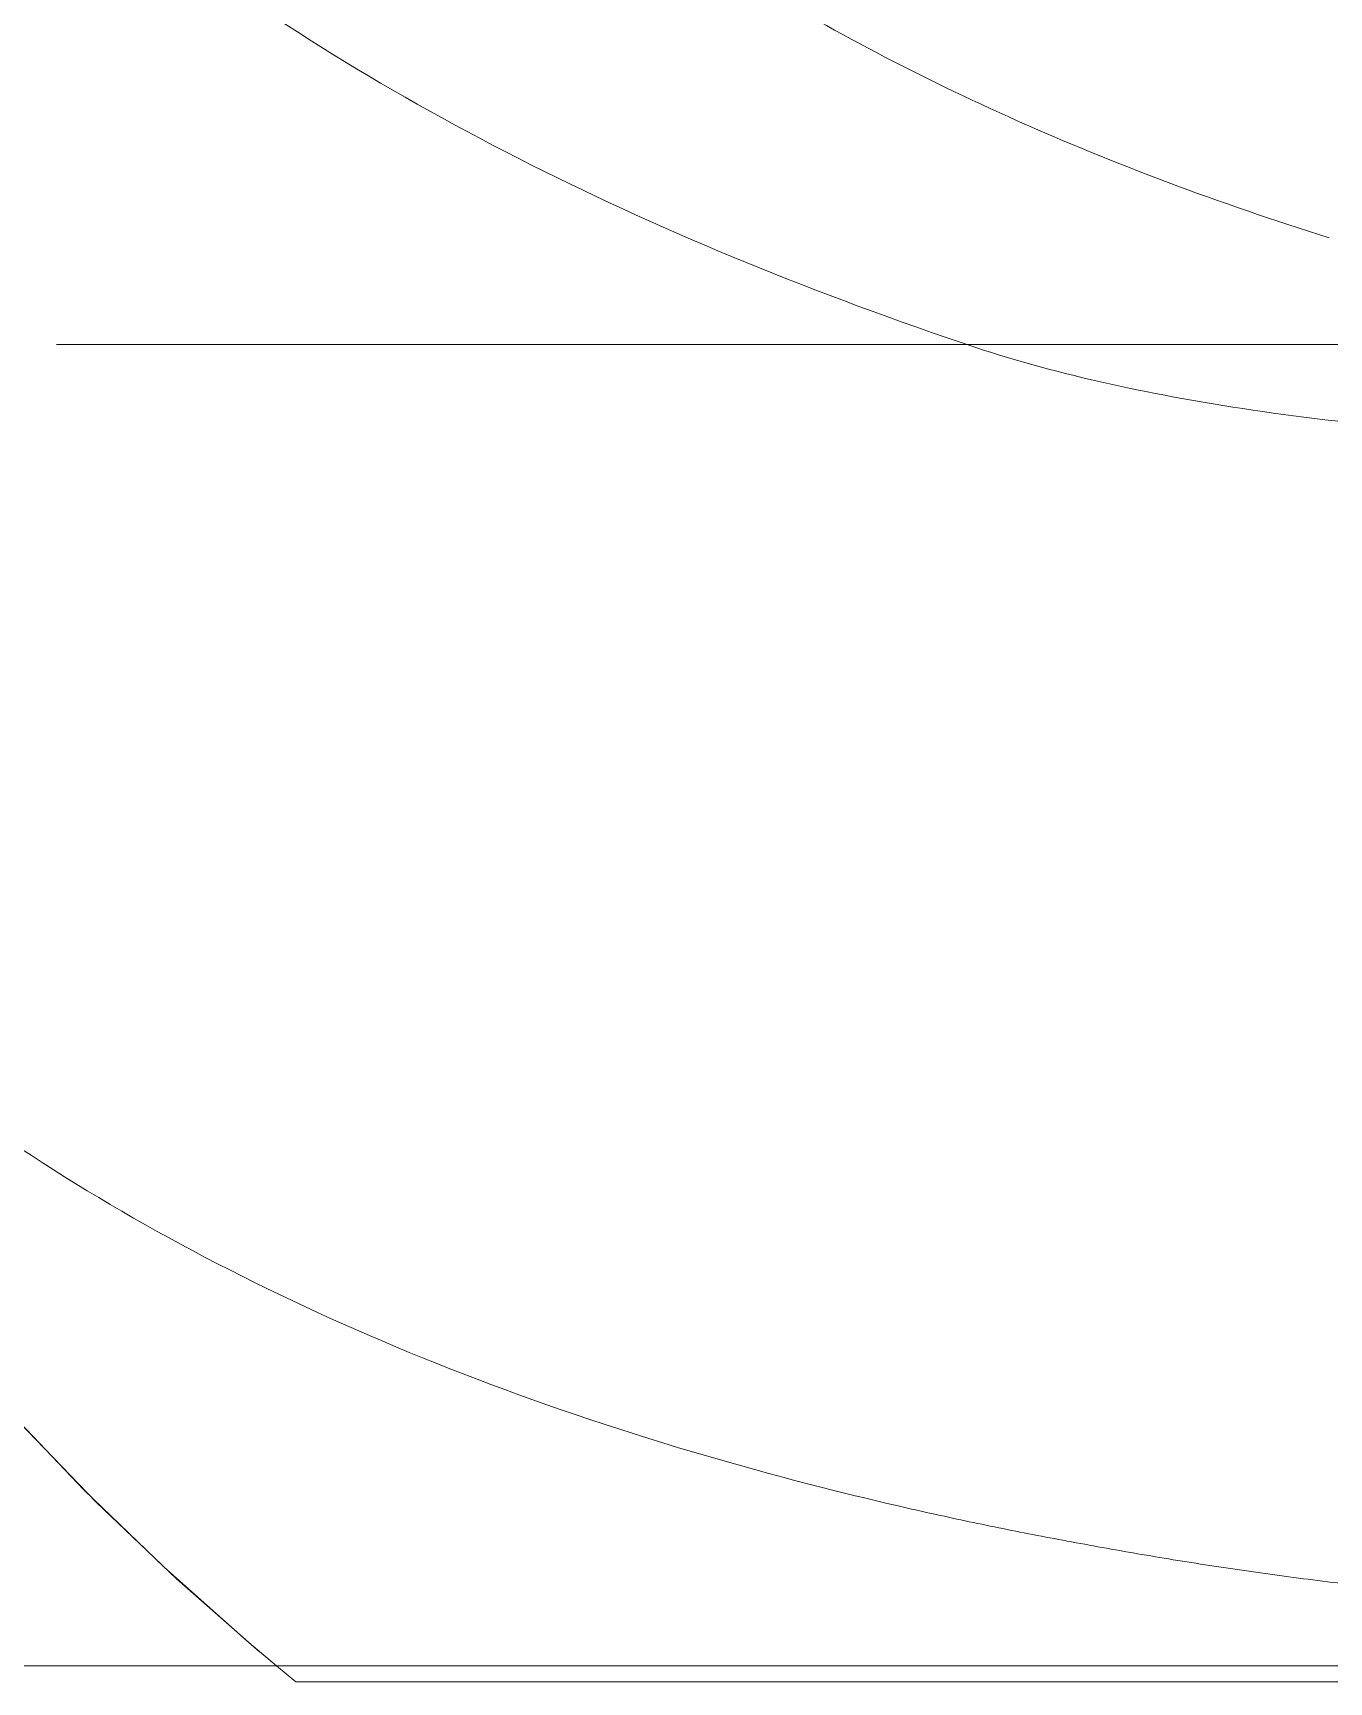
# Model space of a CAD drawing. Header units: millimetres. Extents: x -4000 to 187956, y -58990 to 162485.
# Drawn here: x 854.7 to 935.2, y 73998.6 to 74101 of the extents above; entities that cross this region are included whole.
import ezdxf

# ---------------------------------------------------------------- set-up
doc = ezdxf.new("R2010")
doc.units = ezdxf.units.MM
doc.layers.add('A-WALL', color=113, linetype='Continuous', lineweight=13)
doc.layers.add('P-SANR-FIXT', color=6, linetype='Continuous', lineweight=9)

# ---------------------------------------------------------------- blocks, each defined once
blk = doc.blocks.new('C307 - C307-496757-FFS - TANG 1')
at = {"layer": 'P-SANR-FIXT', "color": 252}
for p in [(107.95, -1), (107.94, -1)]:
    blk.add_line(p, (106.75, 0), dxfattribs=at)
at = {"layer": 'P-SANR-FIXT', "color": 254}
for p, q in [((25.6, -83.09), (45.61, -83.09)), ((45.61, -83.09), (73.05, -83.09)), ((73.05, -83.09), (90.1, -83.09))]:
    blk.add_line(p, q, dxfattribs=at)
at = {"layer": 'P-SANR-FIXT', "color": 253}
for p, q in [((42.56, -83.09), (76.71, -83.09)), ((77.2, -83.09), (119.28, -83.09)), ((90.1, -83.09), (96.2, -83.09)), ((96.2, -83.09), (121.6, -83.09))]:
    blk.add_line(p, q, dxfattribs=at)
at = {"layer": 'P-SANR-FIXT', "color": 250, "flags": 128}
for points in [[(124.68, -16.94), (119.89, -11.92), (114.92, -7.13), (109.79, -2.55), (107.94, -1)], [(160.63, -76.71), (158.06, -69.92), (155.21, -63.26), (152.11, -56.75), (148.76, -50.4), (145.17, -44.22), (141.35, -38.22), (137.31, -32.4), (133.06, -26.78), (128.6, -21.37), (123.96, -16.17), (119.14, -11.18), (114.15, -6.41), (109, -1.88)]]:
    blk.add_lwpolyline(points, dxfattribs=at)
at = {"layer": 'P-SANR-FIXT', "color": 252}
blk.add_open_spline([(105.94, 0), (104.58, 0), (99.72, 0), (86.21, 0), (71.42, 0), (60.37, 0), (56.11, 0), (52.77, 0), (49.3, 0), (45.72, 0), (42.6, 0), (40.01, 0), (38.02, 0), (35.99, 0), (33.22, 0), (29.66, 0), (25.95, 0), (22.88, 0), (20.53, 0), (18.13, 0), (16.13, 0), (14.92, 0), (14.54, 0)], degree=3, knots=[-1, -1, -1, -1, -0.8, -0.6, -0.4, -0.35, -0.325, -0.3, -0.275, -0.25, -0.225, -0.2125, -0.2, -0.1875, -0.175, -0.15, -0.125, -0.1125, -0.1, -0.0875, -0.075, -0.0692966, -0.0692966, -0.0692966, -0.0692966], dxfattribs=at)
blk.add_open_spline([(105.94, 0), (104.58, 0), (99.72, 0), (86.21, 0), (71.42, 0), (60.37, 0), (56.11, 0), (52.77, 0), (49.3, 0), (45.72, 0), (42.6, 0), (40.01, 0), (38.02, 0), (35.99, 0), (33.22, 0), (29.66, 0), (25.95, 0), (22.88, 0), (20.53, 0), (18.13, 0), (16.13, 0), (14.92, 0), (14.54, 0)], degree=3, knots=[-1, -1, -1, -1, -0.8, -0.6, -0.4, -0.35, -0.325, -0.3, -0.275, -0.25, -0.225, -0.2125, -0.2, -0.1875, -0.175, -0.15, -0.125, -0.1125, -0.1, -0.0875, -0.075, -0.0692966, -0.0692966, -0.0692966, -0.0692966], dxfattribs=at)
at = {"layer": 'P-SANR-FIXT', "color": 90}
for points, knots in [([(22.81, 0), (24.65, 0), (28.76, 0), (35.06, 0), (40.28, 0), (43.22, 0), (44.05, 0)], [-0.8888889, -0.8888889, -0.8888889, -0.8888889, -0.8611111, -0.8263889, -0.7916667, -0.7777778, -0.7777778, -0.7777778, -0.7777778]), ([(22.81, 0), (24.65, 0), (28.76, 0), (35.06, 0), (40.28, 0), (43.22, 0), (44.05, 0)], [-0.8888889, -0.8888889, -0.8888889, -0.8888889, -0.8611111, -0.8263889, -0.7916667, -0.7777778, -0.7777778, -0.7777778, -0.7777778]), ([(44.05, 0), (45.29, 0), (48.57, 0), (53.74, 0), (58.65, 0), (61.53, 0), (62.6, 0)], [-0.7777778, -0.7777778, -0.7777778, -0.7777778, -0.7569444, -0.7222222, -0.6875, -0.6666667, -0.6666667, -0.6666667, -0.6666667]), ([(44.05, 0), (45.29, 0), (48.57, 0), (53.74, 0), (58.65, 0), (61.53, 0), (62.6, 0)], [-0.7777778, -0.7777778, -0.7777778, -0.7777778, -0.7569444, -0.7222222, -0.6875, -0.6666667, -0.6666667, -0.6666667, -0.6666667]), ([(62.6, 0), (63.3, 0), (67.5, 0), (72.71, 0), (76.84, 0), (77.98, 0)], [-0.6666667, -0.6666667, -0.6666667, -0.6666667, -0.6527778, -0.5833333, -0.5555556, -0.5555556, -0.5555556, -0.5555556]), ([(62.6, 0), (63.3, 0), (67.5, 0), (72.71, 0), (76.84, 0), (77.98, 0)], [-0.6666667, -0.6666667, -0.6666667, -0.6666667, -0.6527778, -0.5833333, -0.5555556, -0.5555556, -0.5555556, -0.5555556]), ([(77.98, 0), (79.7, 0), (82.7, 0), (86.69, 0), (88.96, 0), (90.05, 0)], [-0.5555556, -0.5555556, -0.5555556, -0.5555556, -0.5138889, -0.4791667, -0.4444444, -0.4444444, -0.4444444, -0.4444444]), ([(77.98, 0), (79.7, 0), (82.7, 0), (86.69, 0), (88.96, 0), (90.05, 0)], [-0.5555556, -0.5555556, -0.5555556, -0.5555556, -0.5138889, -0.4791667, -0.4444444, -0.4444444, -0.4444444, -0.4444444])]:
    blk.add_open_spline(points, degree=3, knots=knots, dxfattribs=at)
for points in [[(90.05, 0), (93.47, 0), (96.35, 0), (98.7, 0)], [(90.05, 0), (93.47, 0), (96.35, 0), (98.7, 0)], [(98.79, 0), (101.16, 0), (102.99, 0), (104.29, 0)], [(98.79, 0), (101.16, 0), (102.99, 0), (104.29, 0)], [(104.29, 0), (105.2, 0), (105.85, 0), (106.26, 0)], [(104.29, 0), (105.2, 0), (105.85, 0), (106.26, 0)]]:
    blk.add_open_spline(points, degree=3, dxfattribs=at)
at = {"layer": 'P-SANR-FIXT', "color": 252}
blk.add_open_spline([(106.64, 0), (106.91, 0), (106.68, 0), (105.94, 0)], degree=3, dxfattribs=at)
blk.add_open_spline([(106.64, 0), (106.91, 0), (106.68, 0), (105.94, 0)], degree=3, dxfattribs=at)
at = {"layer": 'P-SANR-FIXT', "color": 250}
for points, knots in [([(18.14, -4.07), (19.75, -4.15), (23.18, -4.33), (28.27, -4.69), (33.43, -5.17), (37.6, -5.62), (40.86, -6), (44.08, -6.4), (48, -6.93), (52.54, -7.63), (56.94, -8.4), (61.25, -9.2), (65.45, -10.06), (70.88, -11.27), (85.28, -14.9), (106.18, -22.37), (129.3, -35.81), (141.72, -47.21), (147.16, -53.55)], [-0.92182, -0.92182, -0.92182, -0.92182, -0.9, -0.875, -0.85, -0.825, -0.8125, -0.8, -0.775, -0.75, -0.725, -0.7, -0.675, -0.65, -0.6, -0.4, -0.2, 0, 0, 0, 0]), ([(27.85, -77.17), (30.68, -77.31), (37.11, -77.74), (46.83, -78.83), (56.43, -80.55), (61.94, -82.05), (64.5, -82.9)], [-0.9400295, -0.9400295, -0.9400295, -0.9400295, -0.75, -0.5, -0.25, 0, 0, 0, 0]), ([(64.5, -82.9), (74.36, -86.19), (92.81, -93.71), (119.09, -109.87), (137.33, -128.57), (148.61, -148.55), (152.35, -159.6), (153.77, -165.4)], [-1, -1, -1, -1, -0.785714, -0.571429, -0.285714, -0.142857, 0, 0, 0, 0]), ([(119.28, -157.53), (115.97, -146.84), (106.16, -127.44), (84.84, -108.52), (62.35, -96.73), (49.43, -91.87), (42.56, -89.71)], [0, 0, 0, 0, 0.333333, 0.666667, 0.833333, 1, 1, 1, 1])]:
    blk.add_open_spline(points, degree=3, knots=knots, dxfattribs=at)
blk = doc.blocks.new('C307 - C307-V923-FFS - TANG 1')
at = {"layer": 'P-SANR-FIXT', "color": 252}
for p in [(107.95, -1), (107.94, -1)]:
    blk.add_line(p, (106.75, 0), dxfattribs=at)
at = {"layer": 'P-SANR-FIXT', "color": 254}
for p, q in [((25.6, -83.09), (45.61, -83.09)), ((45.61, -83.09), (73.05, -83.09)), ((73.05, -83.09), (90.1, -83.09))]:
    blk.add_line(p, q, dxfattribs=at)
at = {"layer": 'P-SANR-FIXT', "color": 253}
for p, q in [((42.56, -83.09), (76.71, -83.09)), ((77.2, -83.09), (119.28, -83.09)), ((90.1, -83.09), (96.2, -83.09)), ((96.2, -83.09), (121.6, -83.09))]:
    blk.add_line(p, q, dxfattribs=at)
at = {"layer": 'P-SANR-FIXT', "color": 250, "flags": 128}
for points in [[(124.68, -16.94), (119.89, -11.92), (114.92, -7.13), (109.79, -2.55), (107.94, -1)], [(160.63, -76.71), (158.06, -69.92), (155.21, -63.26), (152.11, -56.75), (148.76, -50.4), (145.17, -44.22), (141.35, -38.22), (137.31, -32.4), (133.06, -26.78), (128.6, -21.37), (123.96, -16.17), (119.14, -11.18), (114.15, -6.41), (109, -1.88)]]:
    blk.add_lwpolyline(points, dxfattribs=at)
at = {"layer": 'P-SANR-FIXT', "color": 252}
blk.add_open_spline([(105.94, 0), (104.58, 0), (99.72, 0), (86.21, 0), (71.42, 0), (60.37, 0), (56.11, 0), (52.77, 0), (49.3, 0), (45.72, 0), (42.6, 0), (40.01, 0), (38.02, 0), (35.99, 0), (33.22, 0), (29.66, 0), (25.95, 0), (22.88, 0), (20.53, 0), (18.13, 0), (16.13, 0), (14.92, 0), (14.54, 0)], degree=3, knots=[-1, -1, -1, -1, -0.8, -0.6, -0.4, -0.35, -0.325, -0.3, -0.275, -0.25, -0.225, -0.2125, -0.2, -0.1875, -0.175, -0.15, -0.125, -0.1125, -0.1, -0.0875, -0.075, -0.0692966, -0.0692966, -0.0692966, -0.0692966], dxfattribs=at)
blk.add_open_spline([(105.94, 0), (104.58, 0), (99.72, 0), (86.21, 0), (71.42, 0), (60.37, 0), (56.11, 0), (52.77, 0), (49.3, 0), (45.72, 0), (42.6, 0), (40.01, 0), (38.02, 0), (35.99, 0), (33.22, 0), (29.66, 0), (25.95, 0), (22.88, 0), (20.53, 0), (18.13, 0), (16.13, 0), (14.92, 0), (14.54, 0)], degree=3, knots=[-1, -1, -1, -1, -0.8, -0.6, -0.4, -0.35, -0.325, -0.3, -0.275, -0.25, -0.225, -0.2125, -0.2, -0.1875, -0.175, -0.15, -0.125, -0.1125, -0.1, -0.0875, -0.075, -0.0692966, -0.0692966, -0.0692966, -0.0692966], dxfattribs=at)
at = {"layer": 'P-SANR-FIXT', "color": 90}
for points, knots in [([(22.81, 0), (24.65, 0), (28.76, 0), (35.06, 0), (40.28, 0), (43.22, 0), (44.05, 0)], [-0.8888889, -0.8888889, -0.8888889, -0.8888889, -0.8611111, -0.8263889, -0.7916667, -0.7777778, -0.7777778, -0.7777778, -0.7777778]), ([(22.81, 0), (24.65, 0), (28.76, 0), (35.06, 0), (40.28, 0), (43.22, 0), (44.05, 0)], [-0.8888889, -0.8888889, -0.8888889, -0.8888889, -0.8611111, -0.8263889, -0.7916667, -0.7777778, -0.7777778, -0.7777778, -0.7777778]), ([(44.05, 0), (45.29, 0), (48.57, 0), (53.74, 0), (58.65, 0), (61.53, 0), (62.6, 0)], [-0.7777778, -0.7777778, -0.7777778, -0.7777778, -0.7569444, -0.7222222, -0.6875, -0.6666667, -0.6666667, -0.6666667, -0.6666667]), ([(44.05, 0), (45.29, 0), (48.57, 0), (53.74, 0), (58.65, 0), (61.53, 0), (62.6, 0)], [-0.7777778, -0.7777778, -0.7777778, -0.7777778, -0.7569444, -0.7222222, -0.6875, -0.6666667, -0.6666667, -0.6666667, -0.6666667]), ([(62.6, 0), (63.3, 0), (67.5, 0), (72.71, 0), (76.84, 0), (77.98, 0)], [-0.6666667, -0.6666667, -0.6666667, -0.6666667, -0.6527778, -0.5833333, -0.5555556, -0.5555556, -0.5555556, -0.5555556]), ([(62.6, 0), (63.3, 0), (67.5, 0), (72.71, 0), (76.84, 0), (77.98, 0)], [-0.6666667, -0.6666667, -0.6666667, -0.6666667, -0.6527778, -0.5833333, -0.5555556, -0.5555556, -0.5555556, -0.5555556]), ([(77.98, 0), (79.7, 0), (82.7, 0), (86.69, 0), (88.96, 0), (90.05, 0)], [-0.5555556, -0.5555556, -0.5555556, -0.5555556, -0.5138889, -0.4791667, -0.4444444, -0.4444444, -0.4444444, -0.4444444]), ([(77.98, 0), (79.7, 0), (82.7, 0), (86.69, 0), (88.96, 0), (90.05, 0)], [-0.5555556, -0.5555556, -0.5555556, -0.5555556, -0.5138889, -0.4791667, -0.4444444, -0.4444444, -0.4444444, -0.4444444])]:
    blk.add_open_spline(points, degree=3, knots=knots, dxfattribs=at)
for points in [[(90.05, 0), (93.47, 0), (96.35, 0), (98.7, 0)], [(90.05, 0), (93.47, 0), (96.35, 0), (98.7, 0)], [(98.79, 0), (101.16, 0), (102.99, 0), (104.29, 0)], [(98.79, 0), (101.16, 0), (102.99, 0), (104.29, 0)], [(104.29, 0), (105.2, 0), (105.85, 0), (106.26, 0)], [(104.29, 0), (105.2, 0), (105.85, 0), (106.26, 0)]]:
    blk.add_open_spline(points, degree=3, dxfattribs=at)
at = {"layer": 'P-SANR-FIXT', "color": 252}
blk.add_open_spline([(106.64, 0), (106.91, 0), (106.68, 0), (105.94, 0)], degree=3, dxfattribs=at)
blk.add_open_spline([(106.64, 0), (106.91, 0), (106.68, 0), (105.94, 0)], degree=3, dxfattribs=at)
at = {"layer": 'P-SANR-FIXT', "color": 250}
for points, knots in [([(18.14, -4.07), (19.75, -4.15), (23.18, -4.33), (28.27, -4.69), (33.43, -5.17), (37.6, -5.62), (40.86, -6), (44.08, -6.4), (48, -6.93), (52.54, -7.63), (56.94, -8.4), (61.25, -9.2), (65.45, -10.06), (70.88, -11.27), (85.28, -14.9), (106.18, -22.37), (129.3, -35.81), (141.72, -47.21), (147.16, -53.55)], [-0.92182, -0.92182, -0.92182, -0.92182, -0.9, -0.875, -0.85, -0.825, -0.8125, -0.8, -0.775, -0.75, -0.725, -0.7, -0.675, -0.65, -0.6, -0.4, -0.2, 0, 0, 0, 0]), ([(27.85, -77.17), (30.68, -77.31), (37.11, -77.74), (46.83, -78.83), (56.43, -80.55), (61.94, -82.05), (64.5, -82.9)], [-0.9400295, -0.9400295, -0.9400295, -0.9400295, -0.75, -0.5, -0.25, 0, 0, 0, 0]), ([(64.5, -82.9), (74.36, -86.19), (92.81, -93.71), (119.09, -109.87), (137.33, -128.57), (148.61, -148.55), (152.35, -159.6), (153.77, -165.4)], [-1, -1, -1, -1, -0.785714, -0.571429, -0.285714, -0.142857, 0, 0, 0, 0]), ([(119.28, -157.53), (115.97, -146.84), (106.16, -127.44), (84.84, -108.52), (62.35, -96.73), (49.43, -91.87), (42.56, -89.71)], [0, 0, 0, 0, 0.333333, 0.666667, 0.833333, 1, 1, 1, 1])]:
    blk.add_open_spline(points, degree=3, knots=knots, dxfattribs=at)
blk = doc.blocks.new('CMF2_NHAXUONG_A_rvt-1-FFS - TANG 1')
at = {"layer": 'A-WALL', "color": 50, "lineweight": 15}
for p, q in [((500, 73999.61), (1402.43, 73999.61)), ((873.62, 73999.61), (870.92, 73999.61)), ((877.86, 73999.61), (873.64, 73999.61)), ((884.23, 73999.61), (878.82, 73999.61)), ((892.23, 73999.61), (885.2, 73999.61)), ((901.15, 73999.61), (893.22, 73999.61)), ((910.43, 73999.61), (901.62, 73999.61)), ((912.92, 73999.61), (911.55, 73999.61)), ((925.11, 73999.61), (914.16, 73999.61)), ((938.95, 73999.61), (926.55, 73999.61))]:
    blk.add_line(p, q, dxfattribs=at)
at = {"layer": 'A-WALL', "color": 35, "lineweight": 15}
blk.add_line((870.18, 73999.61), (500, 73999.61), dxfattribs=at)
at = {"layer": 'P-SANR-FIXT', "color": 250, "lineweight": 9, "rotation": 180.0003356948516}
for name in ['C307 - C307-496757-FFS - TANG 1', 'C307 - C307-V923-FFS - TANG 1']:
    blk.add_blockref(name, (977.8, 73998.61), dxfattribs=at)

msp = doc.modelspace()

# ---------------------------------------------------------------- block references
at = {"lineweight": 5}
msp.add_blockref('CMF2_NHAXUONG_A_rvt-1-FFS - TANG 1', (0, 0), dxfattribs=at)

doc.saveas('drawing.dxf')
